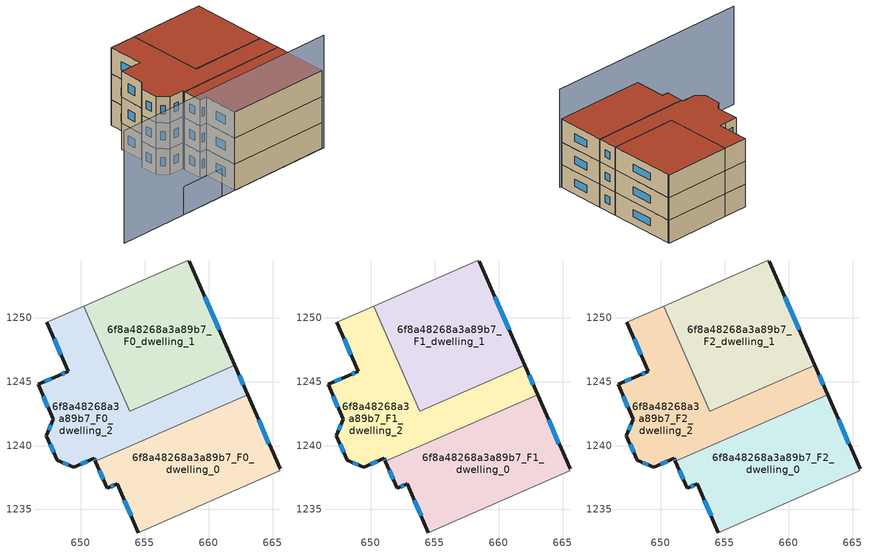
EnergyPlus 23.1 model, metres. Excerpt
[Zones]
6f8a48268a3a89b7_F0_dwelling_0
 floor ground (EU_floor_Construction): 663.04,1243.97 665.57,1238.19 665.5,1238.16 665.54,1238.02 654.51,1233.2 652.85,1237.01 652.07,1236.66 651.15,1238.77 z0
 wall outside (EU_wall_Construction): 651.15,1238.77 652.07,1236.66 652.85,1237.01 654.51,1233.2 / 665.57,1238.19 663.04,1243.97 z0:3
 wall adiabatic (EU_wall_Construction): 654.51,1233.2 665.54,1238.02 665.5,1238.16 665.57,1238.19 z0:3
 wall to 6f8a48268a3a89b7_F0_dwelling_2 (EU_wall_Construction): 663.04,1243.97 651.15,1238.77 z0:3
 window (EU_Window_Construction): 653.42,1235.71 653.95,1234.49 / 652.34,1236.78 652.59,1236.89 / 651.46,1238.05 651.76,1237.38 / 664.71,1240.15 663.9,1242 z1.02:1.98
6f8a48268a3a89b7_F0_dwelling_1
 floor ground (EU_floor_Construction): 658.49,1254.38 662.04,1246.27 653.84,1242.68 650.25,1250.89 658.4,1254.46 658.42,1254.37 z0
 wall outside (EU_wall_Construction): 662.04,1246.27 658.49,1254.38 z0:3
 wall adiabatic (EU_wall_Construction): 658.49,1254.38 658.42,1254.37 658.4,1254.46 650.25,1250.89 z0:3
 wall to 6f8a48268a3a89b7_F0_dwelling_2 (EU_wall_Construction): 650.25,1250.89 653.84,1242.68 662.04,1246.27 z0:3
 window (EU_Window_Construction): 660.83,1249.03 659.7,1251.62 z1.02:1.98
6f8a48268a3a89b7_F0_dwelling_2
 floor ground (EU_floor_Construction): 662.04,1246.27 663.04,1243.97 651.15,1238.77 651.05,1239 649.47,1238.32 648.16,1238.83 647.32,1240.76 647.84,1242.07 646.66,1244.78 648.24,1245.46 649.02,1245.81 647.36,1249.62 650.25,1250.89 653.84,1242.68 z0
 wall outside (EU_wall_Construction): 663.04,1243.97 662.04,1246.27 / 647.36,1249.62 649.02,1245.81 648.24,1245.46 646.66,1244.78 647.84,1242.07 647.32,1240.76 648.16,1238.83 649.47,1238.32 651.05,1239 651.15,1238.77 z0:3
 wall adiabatic (EU_wall_Construction): 650.25,1250.89 647.36,1249.62 z0:3
 window (EU_Window_Construction): 662.7,1244.75 662.38,1245.49 / 651.09,1238.92 651.12,1238.85 / 650.01,1238.55 650.51,1238.77 / 648.61,1238.66 649.03,1238.49 / 647.61,1240.11 647.88,1239.49 / 647.66,1241.62 647.5,1241.21 / 647.06,1243.86 647.44,1242.99 / 647.7,1245.23 647.2,1245.01 / 648.76,1245.69 648.5,1245.58 / 647.92,1248.32 648.46,1247.11 z1.02:1.98
6f8a48268a3a89b7_F1_dwelling_0
 floor to 6f8a48268a3a89b7_F0_dwelling_0 (EU_floor_Construction): 663.04,1243.97 665.57,1238.19 665.5,1238.16 665.53,1238.02 654.51,1233.2 652.85,1237.01 652.07,1236.66 651.15,1238.77 z3
 wall outside (EU_wall_Construction): 651.15,1238.77 652.07,1236.66 652.85,1237.01 654.51,1233.2 / 665.57,1238.19 663.04,1243.97 z3:6
 wall adiabatic (EU_wall_Construction): 654.51,1233.2 665.54,1238.02 665.5,1238.16 665.57,1238.19 z3:6
 wall to 6f8a48268a3a89b7_F1_dwelling_2 (EU_wall_Construction): 663.04,1243.97 651.15,1238.77 z3:6
 window (EU_Window_Construction): 653.42,1235.71 653.95,1234.49 / 652.34,1236.78 652.59,1236.89 / 651.46,1238.05 651.76,1237.38 / 664.71,1240.15 663.9,1242 z4.02:4.98
6f8a48268a3a89b7_F1_dwelling_1
 floor to 6f8a48268a3a89b7_F0_dwelling_1 (EU_floor_Construction): 658.49,1254.38 662.04,1246.27 653.84,1242.68 650.25,1250.89 658.4,1254.46 658.42,1254.37 z3
 wall outside (EU_wall_Construction): 662.04,1246.27 658.49,1254.38 z3:6
 wall adiabatic (EU_wall_Construction): 658.49,1254.38 658.42,1254.37 658.4,1254.46 650.25,1250.89 z3:6
 wall to 6f8a48268a3a89b7_F1_dwelling_2 (EU_wall_Construction): 650.25,1250.89 653.84,1242.68 662.04,1246.27 z3:6
 window (EU_Window_Construction): 660.83,1249.03 659.7,1251.62 z4.02:4.98
6f8a48268a3a89b7_F1_dwelling_2
 floor to 6f8a48268a3a89b7_F0_dwelling_2 (EU_floor_Construction): 662.04,1246.27 663.04,1243.97 651.15,1238.77 651.05,1239 649.47,1238.32 648.16,1238.83 647.32,1240.76 647.84,1242.07 646.66,1244.78 648.24,1245.46 649.02,1245.81 647.36,1249.62 650.25,1250.89 653.84,1242.68 z3
 wall outside (EU_wall_Construction): 663.04,1243.97 662.04,1246.27 / 647.36,1249.62 649.02,1245.81 648.24,1245.46 646.66,1244.78 647.84,1242.07 647.32,1240.76 648.16,1238.83 649.47,1238.32 651.05,1239 651.15,1238.77 z3:6
 wall adiabatic (EU_wall_Construction): 650.25,1250.89 647.36,1249.62 z3:6
 window (EU_Window_Construction): 662.7,1244.75 662.38,1245.49 / 651.09,1238.92 651.12,1238.85 / 650.01,1238.55 650.51,1238.77 / 648.61,1238.66 649.03,1238.49 / 647.61,1240.11 647.88,1239.49 / 647.66,1241.62 647.5,1241.21 / 647.06,1243.86 647.44,1242.99 / 647.7,1245.23 647.2,1245.01 / 648.76,1245.69 648.5,1245.58 / 647.92,1248.32 648.46,1247.11 z4.02:4.98
6f8a48268a3a89b7_F2_dwelling_0
 floor to 6f8a48268a3a89b7_F1_dwelling_0 (EU_floor_Construction): 663.04,1243.97 665.57,1238.19 665.5,1238.16 665.53,1238.02 654.51,1233.2 652.85,1237.01 652.07,1236.66 651.15,1238.77 z6
 wall outside (EU_wall_Construction): 651.15,1238.77 652.07,1236.66 652.85,1237.01 654.51,1233.2 / 665.57,1238.19 663.04,1243.97 z6:9
 wall adiabatic (EU_wall_Construction): 654.51,1233.2 665.54,1238.02 665.5,1238.16 665.57,1238.19 z6:9
 wall to 6f8a48268a3a89b7_F2_dwelling_2 (EU_wall_Construction): 663.04,1243.97 651.15,1238.77 z6:9
 window (EU_Window_Construction): 653.42,1235.71 653.95,1234.49 / 652.34,1236.78 652.59,1236.89 / 651.46,1238.05 651.76,1237.38 / 664.71,1240.15 663.9,1242 z7.02:7.98
 roof outside (EU_roof_Construction): 665.54,1238.02 665.5,1238.16 665.57,1238.19 663.04,1243.97 651.15,1238.77 652.07,1236.66 652.85,1237.01 654.51,1233.2 z9
6f8a48268a3a89b7_F2_dwelling_1
 floor to 6f8a48268a3a89b7_F1_dwelling_1 (EU_floor_Construction): 658.49,1254.38 662.04,1246.27 653.84,1242.68 650.25,1250.89 658.4,1254.46 658.42,1254.37 z6
 wall outside (EU_wall_Construction): 662.04,1246.27 658.49,1254.38 z6:9
 wall adiabatic (EU_wall_Construction): 658.49,1254.38 658.42,1254.37 658.4,1254.46 650.25,1250.89 z6:9
 wall to 6f8a48268a3a89b7_F2_dwelling_2 (EU_wall_Construction): 650.25,1250.89 653.84,1242.68 662.04,1246.27 z6:9
 window (EU_Window_Construction): 660.83,1249.03 659.7,1251.62 z7.02:7.98
 roof outside (EU_roof_Construction): 662.04,1246.27 658.49,1254.38 658.42,1254.37 658.4,1254.46 650.25,1250.89 653.84,1242.68 z9
6f8a48268a3a89b7_F2_dwelling_2
 floor to 6f8a48268a3a89b7_F1_dwelling_2 (EU_floor_Construction): 662.04,1246.27 663.04,1243.97 651.15,1238.77 651.05,1239 649.47,1238.32 648.16,1238.83 647.32,1240.76 647.84,1242.07 646.66,1244.78 648.24,1245.46 649.02,1245.81 647.36,1249.62 650.25,1250.89 653.84,1242.68 z6
 wall outside (EU_wall_Construction): 663.04,1243.97 662.04,1246.27 / 647.36,1249.62 649.02,1245.81 648.24,1245.46 646.66,1244.78 647.84,1242.07 647.32,1240.76 648.16,1238.83 649.47,1238.32 651.05,1239 651.15,1238.77 z6:9
 wall adiabatic (EU_wall_Construction): 650.25,1250.89 647.36,1249.62 z6:9
 window (EU_Window_Construction): 662.7,1244.75 662.38,1245.49 / 651.09,1238.92 651.12,1238.85 / 650.01,1238.55 650.51,1238.77 / 648.61,1238.66 649.03,1238.49 / 647.61,1240.11 647.88,1239.49 / 647.66,1241.62 647.5,1241.21 / 647.06,1243.86 647.44,1242.99 / 647.7,1245.23 647.2,1245.01 / 648.76,1245.69 648.5,1245.58 / 647.92,1248.32 648.46,1247.11 z7.02:7.98
 roof outside (EU_roof_Construction): 663.04,1243.97 662.04,1246.27 653.84,1242.68 650.25,1250.89 647.36,1249.62 649.02,1245.81 648.24,1245.46 646.66,1244.78 647.84,1242.07 647.32,1240.76 648.16,1238.83 649.47,1238.32 651.05,1239 651.15,1238.77 z9
shading: 640.45,1227.05 665.79,1238.13 z0:13; 645.82,1235.32 650.66,1237.43 / 650.66,1237.43 652.83,1232.45 / 652.83,1232.45 647.99,1230.34 / 647.99,1230.34 645.82,1235.32 z0:3.2
[Building]
EU S2 Campaign: North Axis=0; Terrain=City; Solar Distribution=FullExterior
[Site:Location]
Vienna: Latitude=48; Longitude=16.5; Time Zone=1; Elevation=183
[SizingPeriod:WeatherFileDays]
AnnualSizingPeriod: Begin Month=1; Begin Day of Month=1; End Month=12; End Day of Month=31; Day of Week for Start Day=Monday; Use Weather File Daylight Saving Period=No; Use Weather File Rain and Snow Indicators=No
[MATERIAL]
EU_InternalMass_Material: Roughness=MediumRough; Thickness=0.1; Conductivity=1; Density=1800; Specific Heat=900; Thermal Absorptance=0.9; Solar Absorptance=0.7; Visible Absorptance=0.7
[MATERIAL:NOMASS] Roughness=MediumRough; Thermal Absorptance=0.9; Solar Absorptance=0.7; Visible Absorptance=0.7
Name | Thermal Resistance
EU_wall_NoMass | 0.942466
EU_roof_NoMass | 0.551687
EU_floor_NoMass | 0.66527
[WINDOWMATERIAL:SIMPLEGLAZINGSYSTEM]
EU_Window_SimpleGlazing: UFactor=2.03367; Solar Heat Gain Coefficient=0.65; Visible Transmittance=0.65
[CONSTRUCTION]
EU_wall_Construction: EU_wall_NoMass
EU_roof_Construction: EU_roof_NoMass
EU_floor_Construction: EU_floor_NoMass
EU_Window_Construction: EU_Window_SimpleGlazing
EU_InternalMass_Construction: EU_InternalMass_Material
[ZONE] Type=1; Multiplier=1; Ceiling Height=autocalculate; Floor Area=autocalculate; Part of Total Floor Area=Yes
Name | Volume
6f8a48268a3a89b7_F0_dwelling_0; 6f8a48268a3a89b7_F1_dwelling_0; 6f8a48268a3a89b7_F2_dwelling_0 | 240.588
6f8a48268a3a89b7_F0_dwelling_1; 6f8a48268a3a89b7_F1_dwelling_1; 6f8a48268a3a89b7_F2_dwelling_1 | 240.604
6f8a48268a3a89b7_F0_dwelling_2; 6f8a48268a3a89b7_F1_dwelling_2; 6f8a48268a3a89b7_F2_dwelling_2 | 240.557
[INTERNALMASS] Construction=EU_InternalMass_Construction
Name | Zone or ZoneList | Surface Area
6f8a48268a3a89b7_F0_dwelling_0_EU_InternalMass | 6f8a48268a3a89b7_F0_dwelling_0 | 80.1971
6f8a48268a3a89b7_F0_dwelling_1_EU_InternalMass | 6f8a48268a3a89b7_F0_dwelling_1 | 80.2002
6f8a48268a3a89b7_F0_dwelling_2_EU_InternalMass | 6f8a48268a3a89b7_F0_dwelling_2 | 80.1856
6f8a48268a3a89b7_F1_dwelling_0_EU_InternalMass | 6f8a48268a3a89b7_F1_dwelling_0 | 80.1971
6f8a48268a3a89b7_F1_dwelling_1_EU_InternalMass | 6f8a48268a3a89b7_F1_dwelling_1 | 80.2002
6f8a48268a3a89b7_F1_dwelling_2_EU_InternalMass | 6f8a48268a3a89b7_F1_dwelling_2 | 80.1856
6f8a48268a3a89b7_F2_dwelling_0_EU_InternalMass | 6f8a48268a3a89b7_F2_dwelling_0 | 80.1971
6f8a48268a3a89b7_F2_dwelling_1_EU_InternalMass | 6f8a48268a3a89b7_F2_dwelling_1 | 80.2002
6f8a48268a3a89b7_F2_dwelling_2_EU_InternalMass | 6f8a48268a3a89b7_F2_dwelling_2 | 80.1856
[OTHEREQUIPMENT] Fuel Type=Electricity; Design Level Calculation Method=Watts/Area; Power per Zone Floor Area=1; Fraction Latent=0; Fraction Radiant=0; Fraction Lost=0; Carbon Dioxide Generation Rate=0; EndUse Subcategory=EU_Step8_InternalGains
Name | Zone or ZoneList or Space or SpaceList | Schedule
EU_Step8_InternalGain_6f8a48268a3a89b7_F0_dwelling_0_f000 | 6f8a48268a3a89b7_F0_dwelling_0 | EU_Step8_GainSchedule_6f8a48268a3a89b7_F0_dwelling_0_f000
EU_Step8_InternalGain_6f8a48268a3a89b7_F0_dwelling_1_f000 | 6f8a48268a3a89b7_F0_dwelling_1 | EU_Step8_GainSchedule_6f8a48268a3a89b7_F0_dwelling_1_f000
EU_Step8_InternalGain_6f8a48268a3a89b7_F0_dwelling_2_f000 | 6f8a48268a3a89b7_F0_dwelling_2 | EU_Step8_GainSchedule_6f8a48268a3a89b7_F0_dwelling_2_f000
EU_Step8_InternalGain_6f8a48268a3a89b7_F1_dwelling_0_f000 | 6f8a48268a3a89b7_F1_dwelling_0 | EU_Step8_GainSchedule_6f8a48268a3a89b7_F1_dwelling_0_f000
EU_Step8_InternalGain_6f8a48268a3a89b7_F1_dwelling_1_f000 | 6f8a48268a3a89b7_F1_dwelling_1 | EU_Step8_GainSchedule_6f8a48268a3a89b7_F1_dwelling_1_f000
EU_Step8_InternalGain_6f8a48268a3a89b7_F1_dwelling_2_f000 | 6f8a48268a3a89b7_F1_dwelling_2 | EU_Step8_GainSchedule_6f8a48268a3a89b7_F1_dwelling_2_f000
EU_Step8_InternalGain_6f8a48268a3a89b7_F2_dwelling_0_f000 | 6f8a48268a3a89b7_F2_dwelling_0 | EU_Step8_GainSchedule_6f8a48268a3a89b7_F2_dwelling_0_f000
EU_Step8_InternalGain_6f8a48268a3a89b7_F2_dwelling_1_f000 | 6f8a48268a3a89b7_F2_dwelling_1 | EU_Step8_GainSchedule_6f8a48268a3a89b7_F2_dwelling_1_f000
EU_Step8_InternalGain_6f8a48268a3a89b7_F2_dwelling_2_f000 | 6f8a48268a3a89b7_F2_dwelling_2 | EU_Step8_GainSchedule_6f8a48268a3a89b7_F2_dwelling_2_f000
[ZONEVENTILATION:DESIGNFLOWRATE] Schedule=EU_AlwaysOn; Design Flow Rate Calculation Method=AirChanges/Hour; Air Changes per Hour=0.530523; Ventilation Type=Natural; Fan Pressure Rise=0; Fan Total Efficiency=1; Constant Term Coefficient=1; Temperature Term Coefficient=0; Velocity Term Coefficient=0; Velocity Squared Term Coefficient=0; Minimum Indoor Temperature=-100; Maximum Indoor Temperature=100; Delta Temperature=-100; Minimum Outdoor Temperature=-100; Maximum Outdoor Temperature=100; Maximum Wind Speed=40
Name | Zone or ZoneList or Space or SpaceList
EU_ConstantAir_6f8a48268a3a89b7_F0_dwelling_0 | 6f8a48268a3a89b7_F0_dwelling_0
EU_ConstantAir_6f8a48268a3a89b7_F0_dwelling_1 | 6f8a48268a3a89b7_F0_dwelling_1
EU_ConstantAir_6f8a48268a3a89b7_F0_dwelling_2 | 6f8a48268a3a89b7_F0_dwelling_2
EU_ConstantAir_6f8a48268a3a89b7_F1_dwelling_0 | 6f8a48268a3a89b7_F1_dwelling_0
EU_ConstantAir_6f8a48268a3a89b7_F1_dwelling_1 | 6f8a48268a3a89b7_F1_dwelling_1
EU_ConstantAir_6f8a48268a3a89b7_F1_dwelling_2 | 6f8a48268a3a89b7_F1_dwelling_2
EU_ConstantAir_6f8a48268a3a89b7_F2_dwelling_0 | 6f8a48268a3a89b7_F2_dwelling_0
EU_ConstantAir_6f8a48268a3a89b7_F2_dwelling_1 | 6f8a48268a3a89b7_F2_dwelling_1
EU_ConstantAir_6f8a48268a3a89b7_F2_dwelling_2 | 6f8a48268a3a89b7_F2_dwelling_2
[HVACTEMPLATE:THERMOSTAT] Constant Heating Setpoint=20; Constant Cooling Setpoint=50
EU_HeatOnly_6f8a48268a3a89b7_F0_dwelling_0; EU_HeatOnly_6f8a48268a3a89b7_F0_dwelling_1; EU_HeatOnly_6f8a48268a3a89b7_F0_dwelling_2; EU_HeatOnly_6f8a48268a3a89b7_F1_dwelling_0; EU_HeatOnly_6f8a48268a3a89b7_F1_dwelling_1; EU_HeatOnly_6f8a48268a3a89b7_F1_dwelling_2; EU_HeatOnly_6f8a48268a3a89b7_F2_dwelling_0; EU_HeatOnly_6f8a48268a3a89b7_F2_dwelling_1; EU_HeatOnly_6f8a48268a3a89b7_F2_dwelling_2
[HVACTEMPLATE:ZONE:IDEALLOADSAIRSYSTEM] System Availability Schedule=EU_AlwaysOn; Maximum Heating Supply Air Temperature=50; Minimum Cooling Supply Air Temperature=13; Maximum Heating Supply Air Humidity Ratio=0.0156; Minimum Cooling Supply Air Humidity Ratio=0.0077; Heating Limit=NoLimit; Cooling Limit=NoLimit; Heating Availability Schedule=EU_AlwaysOn; Cooling Availability Schedule=EU_CoolingOff; Dehumidification Control Type=ConstantSensibleHeatRatio; Cooling Sensible Heat Ratio=0.7; Dehumidification Setpoint=60; Humidification Control Type=None; Humidification Setpoint=30; Outdoor Air Method=None; Outdoor Air Flow Rate per Person=0.00944; Outdoor Air Flow Rate per Zone Floor Area=0; Outdoor Air Flow Rate per Zone=0; Demand Controlled Ventilation Type=None; Outdoor Air Economizer Type=NoEconomizer; Heat Recovery Type=None; Sensible Heat Recovery Effectiveness=0.7; Latent Heat Recovery Effectiveness=0.65
Name | Template Thermostat
6f8a48268a3a89b7_F0_dwelling_0 | EU_HeatOnly_6f8a48268a3a89b7_F0_dwelling_0
6f8a48268a3a89b7_F0_dwelling_1 | EU_HeatOnly_6f8a48268a3a89b7_F0_dwelling_1
6f8a48268a3a89b7_F0_dwelling_2 | EU_HeatOnly_6f8a48268a3a89b7_F0_dwelling_2
6f8a48268a3a89b7_F1_dwelling_0 | EU_HeatOnly_6f8a48268a3a89b7_F1_dwelling_0
6f8a48268a3a89b7_F1_dwelling_1 | EU_HeatOnly_6f8a48268a3a89b7_F1_dwelling_1
6f8a48268a3a89b7_F1_dwelling_2 | EU_HeatOnly_6f8a48268a3a89b7_F1_dwelling_2
6f8a48268a3a89b7_F2_dwelling_0 | EU_HeatOnly_6f8a48268a3a89b7_F2_dwelling_0
6f8a48268a3a89b7_F2_dwelling_1 | EU_HeatOnly_6f8a48268a3a89b7_F2_dwelling_1
6f8a48268a3a89b7_F2_dwelling_2 | EU_HeatOnly_6f8a48268a3a89b7_F2_dwelling_2
[SIZING:ZONE] Zone Cooling Design Supply Air Temperature Input Method=SupplyAirTemperature; Zone Cooling Design Supply Air Temperature=13; Zone Heating Design Supply Air Temperature Input Method=SupplyAirTemperature; Zone Heating Design Supply Air Temperature=50; Zone Cooling Design Supply Air Humidity Ratio=0.008; Zone Heating Design Supply Air Humidity Ratio=0.008; Cooling Design Air Flow Method=DesignDay; Cooling Design Air Flow Rate=0; Cooling Minimum Air Flow per Zone Floor Area=0.000762; Cooling Minimum Air Flow=0; Cooling Minimum Air Flow Fraction=0.2; Heating Design Air Flow Method=DesignDay; Heating Design Air Flow Rate=0; Heating Maximum Air Flow per Zone Floor Area=0.002032; Heating Maximum Air Flow=0.141576; Heating Maximum Air Flow Fraction=0.3; Account for Dedicated Outdoor Air System=No; Dedicated Outdoor Air System Control Strategy=NeutralSupplyAir; Dedicated Outdoor Air Low Setpoint Temperature for Design=autosize; Dedicated Outdoor Air High Setpoint Temperature for Design=autosize; Zone Load Sizing Method=Sensible Load Only No Latent Load; Zone Latent Cooling Design Supply Air Humidity Ratio Input Method=HumidityRatioDifference; Zone Cooling Design Supply Air Humidity Ratio Difference=0.005; Zone Latent Heating Design Supply Air Humidity Ratio Input Method=HumidityRatioDifference; Zone Humidification Design Supply Air Humidity Ratio Difference=0.005
6f8a48268a3a89b7_F0_dwelling_0; 6f8a48268a3a89b7_F0_dwelling_1; 6f8a48268a3a89b7_F0_dwelling_2; 6f8a48268a3a89b7_F1_dwelling_0; 6f8a48268a3a89b7_F1_dwelling_1; 6f8a48268a3a89b7_F1_dwelling_2; 6f8a48268a3a89b7_F2_dwelling_0; 6f8a48268a3a89b7_F2_dwelling_1; 6f8a48268a3a89b7_F2_dwelling_2
[SCHEDULE:CONSTANT]
Name | Hourly Value
EU_AlwaysOn | 1
EU_CoolingOff | 0
[SCHEDULE:FILE] Column Number=1; Rows to Skip at Top=0; Number of Hours of Data=8760; Column Separator=Comma; Interpolate to Timestep=No; Minutes per Item=60; Adjust Schedule for Daylight Savings=Yes
Name | File
EU_Step8_GainSchedule_6f8a48268a3a89b7_F0_dwelling_0_f000 | ../../schedules/6f8a48268a3a89b7/6f8a48268a3a89b7_F0_dwelling_0_f000_gain.csv
EU_Step8_GainSchedule_6f8a48268a3a89b7_F0_dwelling_1_f000 | ../../schedules/6f8a48268a3a89b7/6f8a48268a3a89b7_F0_dwelling_1_f000_gain.csv
EU_Step8_GainSchedule_6f8a48268a3a89b7_F0_dwelling_2_f000 | ../../schedules/6f8a48268a3a89b7/6f8a48268a3a89b7_F0_dwelling_2_f000_gain.csv
EU_Step8_GainSchedule_6f8a48268a3a89b7_F1_dwelling_0_f000 | ../../schedules/6f8a48268a3a89b7/6f8a48268a3a89b7_F1_dwelling_0_f000_gain.csv
EU_Step8_GainSchedule_6f8a48268a3a89b7_F1_dwelling_1_f000 | ../../schedules/6f8a48268a3a89b7/6f8a48268a3a89b7_F1_dwelling_1_f000_gain.csv
EU_Step8_GainSchedule_6f8a48268a3a89b7_F1_dwelling_2_f000 | ../../schedules/6f8a48268a3a89b7/6f8a48268a3a89b7_F1_dwelling_2_f000_gain.csv
EU_Step8_GainSchedule_6f8a48268a3a89b7_F2_dwelling_0_f000 | ../../schedules/6f8a48268a3a89b7/6f8a48268a3a89b7_F2_dwelling_0_f000_gain.csv
EU_Step8_GainSchedule_6f8a48268a3a89b7_F2_dwelling_1_f000 | ../../schedules/6f8a48268a3a89b7/6f8a48268a3a89b7_F2_dwelling_1_f000_gain.csv
EU_Step8_GainSchedule_6f8a48268a3a89b7_F2_dwelling_2_f000 | ../../schedules/6f8a48268a3a89b7/6f8a48268a3a89b7_F2_dwelling_2_f000_gain.csv
